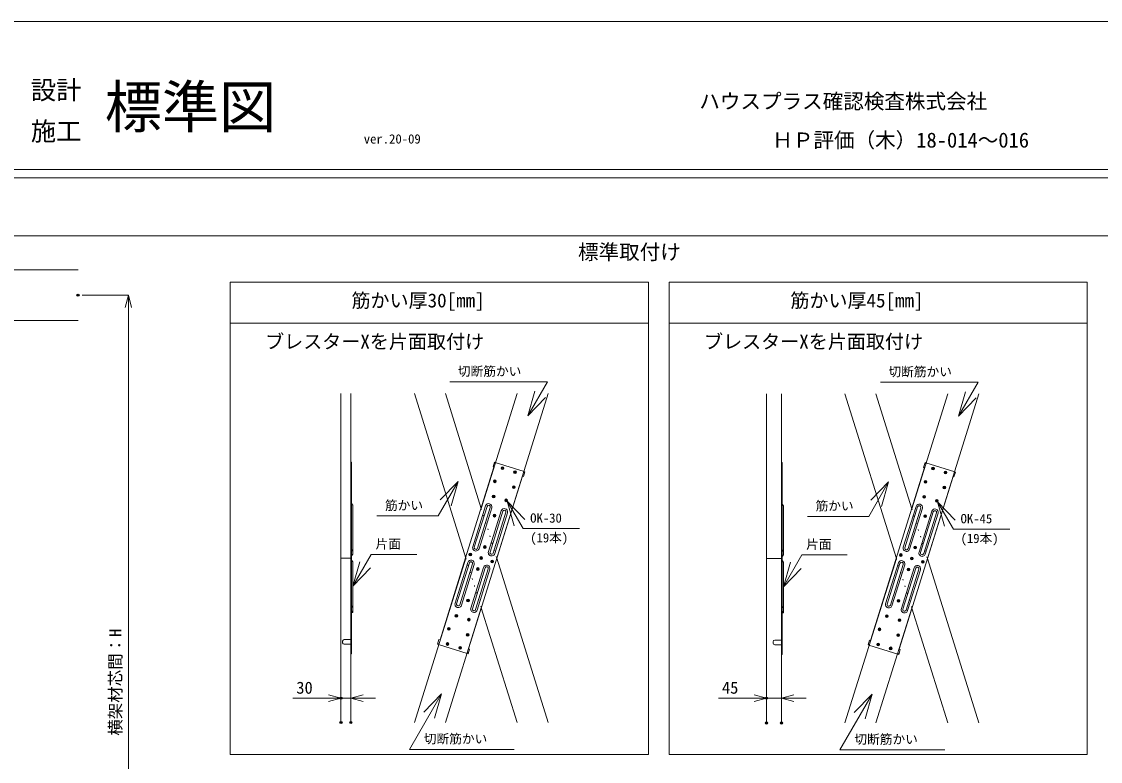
# Model space of a CAD drawing. Units: millimetres, scale not verified. Extents: x -2100 to 2100, y -1485 to 1485.
# Drawn here: x -278 to 1034, y 501 to 1400 of the extents above; entities that cross this region are included whole.
import ezdxf
from ezdxf.enums import TextEntityAlignment as Align

# ---------------------------------------------------------------- set-up
doc = ezdxf.new("R2010")
doc.units = ezdxf.units.MM
doc.header["$LTSCALE"] = 5
doc.header["$PDMODE"] = 32
doc.header["$PDSIZE"] = 2.5
doc.linetypes.add('DOTTED', pattern=[1.75, 0.25, -1.5])
doc.linetypes.add('USER1', pattern=[1, 0.5, -0.5])
for name, color, linetype, lineweight in [('0-0_0', 7, 'Continuous', 18), ('0-1_レイヤ14', 6, 'Continuous', 18), ('0-2_レイヤ15', 3, 'USER1', 18), ('0-3_レイヤ0', 2, 'Continuous', 18), ('0-6_画層1', 7, 'Continuous', 18), ('1-D_画層1 @ 1', 4, 'Continuous', 18)]:
    doc.layers.add(name, color=color, linetype=linetype, lineweight=lineweight)
doc.layers.add('0-4_Defpoints', color=7, linetype='Continuous')
doc.layers.add('1-B_レイヤ0 @ 1', color=7, linetype='Continuous')
doc.styles.add('ＭＳ ゴシック', font='')
doc.styles.get('ＭＳ ゴシック').set_extended_font_data('MS Gothic')

# ---------------------------------------------------------------- blocks, each defined once
blk = doc.blocks.new('_Open30')
at = {"layer": '0-0_0'}
blk.add_line((0, 0), (-1, 0), dxfattribs=at)
blk.add_lwpolyline([(-1, 0.2679), (0, 0), (-1, -0.2679)], dxfattribs=at)
blk = doc.blocks.new('D26')
at = {"layer": '0-3_レイヤ0', "color": 4}
for p, q in [((1572.093, 3446.392), (1628.501, 3446.392)), ((1628.321, 3431.392), (1628.321, 2520.442)), ((1572.093, 2505.442), (1628.501, 2505.442))]:
    blk.add_line(p, q, dxfattribs=at)
at = {"layer": '0-4_Defpoints'}
for p in [(1567.093, 3446.392), (1567.093, 2505.442), (1628.321, 2505.442)]:
    blk.add_point(p, dxfattribs=at)
at = {"layer": '0-3_レイヤ0', "xscale": 15, "yscale": 15}
for p, rotation in [((1628.321, 3446.392), 90), ((1628.321, 2505.442), 270)]:
    blk.add_blockref('_Open30', p, dxfattribs=dict(at, rotation=rotation))
at = {"layer": '0-3_レイヤ0', "color": 7, "style": 'ＭＳ ゴシック'}
blk.add_text('横架材芯間：H', height=14.66, rotation=90, dxfattribs=at).set_placement((1624.253, 2910.917), align=Align.BOTTOM_LEFT)
blk = doc.blocks.new('D31')
at = {"layer": '0-4_Defpoints'}
for p in [(1886.903, 2956.523), (1886.903, 2926.834), (1898.903, 2926.834)]:
    blk.add_point(p, dxfattribs=at)
at = {"layer": '0-6_画層1', "color": 4}
for p, q in [((1871.903, 2956.523), (1828.312, 2956.523)), ((1886.903, 2931.834), (1886.903, 2956.703)), ((1898.903, 2956.523), (1886.903, 2956.523)), ((1898.903, 2931.834), (1898.903, 2956.703)), ((1913.903, 2956.523), (1928.903, 2956.523))]:
    blk.add_line(p, q, dxfattribs=at)
at = {"layer": '0-6_画層1', "xscale": 15, "yscale": 15}
blk.add_blockref('_Open30', (1886.903, 2956.523), dxfattribs=at)
at = {"layer": '0-6_画層1', "xscale": 15, "yscale": 15, "rotation": 180}
blk.add_blockref('_Open30', (1898.903, 2956.523), dxfattribs=at)
at = {"layer": '0-6_画層1', "style": 'ＭＳ ゴシック'}
blk.add_text('30', height=14.66, dxfattribs=at).set_placement((1832.608, 2957.523), align=Align.BOTTOM_LEFT)
blk = doc.blocks.new('D32')
at = {"layer": '0-4_Defpoints'}
for p in [(2404.538, 2956.523), (2404.538, 2926.302), (2422.538, 2926.302)]:
    blk.add_point(p, dxfattribs=at)
at = {"layer": '0-6_画層1', "color": 4}
for p, q in [((2389.538, 2956.523), (2345.947, 2956.523)), ((2404.538, 2931.302), (2404.538, 2956.703)), ((2422.538, 2956.523), (2404.538, 2956.523)), ((2422.538, 2931.302), (2422.538, 2956.703)), ((2437.538, 2956.523), (2452.538, 2956.523))]:
    blk.add_line(p, q, dxfattribs=at)
at = {"layer": '0-6_画層1', "xscale": 15, "yscale": 15}
blk.add_blockref('_Open30', (2404.538, 2956.523), dxfattribs=at)
at = {"layer": '0-6_画層1', "xscale": 15, "yscale": 15, "rotation": 180}
blk.add_blockref('_Open30', (2422.538, 2956.523), dxfattribs=at)
at = {"layer": '0-6_画層1', "style": 'ＭＳ ゴシック'}
blk.add_text('45', height=14.66, dxfattribs=at).set_placement((2350.243, 2957.523), align=Align.BOTTOM_LEFT)

msp = doc.modelspace()

# ---------------------------------------------------------------- linework, layer by layer
at = {"layer": '0-1_レイヤ14', "color": 2}
msp.add_line((-2000, 1139.697), (2000, 1139.697), dxfattribs=at)
at = {"layer": '0-2_レイヤ15', "color": 2, "linetype": 'Continuous'}
for p, q in [((2000, 1400), (-2000, 1400)), ((2000, 1220), (-2000, 1220)), ((2000, 1210), (-2000, 1210))]:
    msp.add_line(p, q, dxfattribs=at)
at = {"layer": '0-3_レイヤ0', "color": 3}
for p, q in [((-715.993, 1098.021), (-209.393, 1098.021)), ((-715.993, 1036.821), (-209.393, 1036.821)), ((110.417, 547.862), (110.417, 947.862)), ((122.417, 547.862), (122.417, 947.862)), ((199.721, 947.862), (262.198, 747.862)), ((237.437, 947.862), (281.055, 808.23)), ((324.674, 947.862), (281.055, 808.23)), ((362.389, 947.862), (299.913, 747.862)), ((628.052, 547.331), (628.052, 947.331)), ((646.052, 547.331), (646.052, 947.331)), ((723.357, 947.331), (785.833, 747.331)), ((761.072, 947.331), (804.691, 807.699)), ((848.309, 947.331), (804.691, 807.699)), ((886.025, 947.331), (823.548, 747.331)), ((122.417, 747.862), (110.417, 747.862)), ((262.198, 747.862), (199.721, 547.862)), ((299.913, 747.862), (362.389, 547.862)), ((646.052, 747.331), (628.052, 747.331)), ((785.833, 747.331), (723.357, 547.331)), ((823.548, 747.331), (886.025, 547.331)), ((281.055, 687.495), (237.437, 547.862)), ((281.055, 687.495), (324.674, 547.862)), ((804.691, 686.963), (761.072, 547.331)), ((804.691, 686.963), (848.309, 547.331))]:
    msp.add_line(p, q, dxfattribs=at)
at = {"layer": '0-3_レイヤ0', "color": 4}
for p, q in [((-24.156, 1083.19), (484.265, 1083.19)), ((-24.156, 1083.19), (-24.156, 508.983)), ((484.265, 1083.19), (484.265, 508.983)), ((509.632, 1083.19), (1018.054, 1083.19)), ((509.632, 1083.19), (509.632, 508.983)), ((1018.054, 1083.19), (1018.054, 508.983)), ((-24.156, 1033.19), (484.265, 1033.19)), ((509.632, 1033.19), (1018.054, 1033.19)), ((-24.156, 508.983), (484.265, 508.983)), ((509.632, 508.983), (1018.054, 508.983))]:
    msp.add_line(p, q, dxfattribs=at)
at = {"layer": '0-3_レイヤ0', "color": 7}
for p, q in [((123.337, 864.347), (122.417, 864.347)), ((263.683, 753.289), (296.482, 858.286)), ((298.08, 864.072), (333.206, 853.1)), ((646.972, 863.815), (646.052, 863.815)), ((787.318, 752.757), (820.117, 857.754)), ((821.715, 863.54), (856.841, 852.568)), ((298.428, 742.436), (331.226, 847.432)), ((822.063, 741.904), (854.862, 846.9)), ((123.337, 814.024), (124.937, 812.024)), ((646.972, 813.492), (648.572, 811.492)), ((124.937, 752.426), (124.937, 812.024)), ((270.674, 761.582), (286.179, 811.217)), ((272.583, 760.986), (288.088, 810.62)), ((276.401, 759.793), (291.906, 809.428)), ((278.31, 759.197), (293.815, 808.831)), ((289.764, 755.619), (305.269, 805.253)), ((291.673, 755.022), (307.178, 804.657)), ((295.491, 753.83), (310.996, 803.464)), ((297.4, 753.233), (312.905, 802.868)), ((648.572, 751.894), (648.572, 811.492)), ((794.309, 761.05), (809.814, 810.685)), ((796.218, 760.454), (811.723, 810.088)), ((800.036, 759.261), (815.541, 808.896)), ((801.945, 758.665), (817.45, 808.299)), ((813.399, 755.087), (828.904, 804.721)), ((815.308, 754.49), (830.813, 804.125)), ((819.126, 753.298), (834.631, 802.932)), ((821.035, 752.701), (836.54, 802.336)), ((124.937, 758.389), (123.337, 756.389)), ((124.937, 752.426), (123.337, 750.426)), ((263.683, 753.289), (230.884, 648.293)), ((648.572, 757.858), (646.972, 755.858)), ((648.572, 751.894), (646.972, 749.894)), ((787.318, 752.757), (754.52, 647.761)), ((123.337, 745.299), (124.937, 743.299)), ((264.71, 742.492), (249.206, 692.857)), ((266.62, 741.895), (251.115, 692.261)), ((270.438, 740.703), (254.933, 691.068)), ((272.347, 740.106), (256.842, 690.472)), ((298.428, 742.436), (265.629, 637.439)), ((283.801, 736.528), (268.296, 686.894)), ((285.71, 735.932), (270.205, 686.297)), ((646.972, 744.767), (648.572, 742.767)), ((788.346, 741.96), (772.841, 692.325)), ((790.255, 741.364), (774.75, 691.729)), ((794.073, 740.171), (778.568, 690.536)), ((795.982, 739.575), (780.477, 689.94)), ((822.063, 741.904), (789.264, 636.908)), ((807.436, 735.997), (791.931, 686.362)), ((809.345, 735.4), (793.84, 685.766)), ((289.528, 734.739), (274.023, 685.105)), ((291.437, 734.143), (275.932, 684.508)), ((813.163, 734.207), (797.658, 684.573)), ((815.072, 733.611), (799.567, 683.977)), ((123.337, 687.664), (124.937, 689.664)), ((123.337, 681.701), (124.937, 683.701)), ((646.972, 687.133), (648.572, 689.133)), ((646.972, 681.169), (648.572, 683.169)), ((112.417, 644.959), (112.417, 646.686)), ((122.417, 648.686), (114.417, 648.686)), ((123.337, 642.959), (114.417, 642.959)), ((636.052, 644.428), (636.052, 646.155)), ((646.052, 648.155), (638.052, 648.155)), ((123.337, 631.319), (122.417, 631.319)), ((228.904, 642.625), (264.031, 631.653)), ((646.972, 642.428), (638.052, 642.428)), ((646.972, 630.787), (646.052, 630.787)), ((752.54, 642.094), (787.666, 631.121))]:
    msp.add_line(p, q, dxfattribs=at)
at = {"layer": '0-3_レイヤ0', "color": 7, "linetype": 'DOTTED'}
for p, q in [((298.08, 864.072), (296.291, 858.345)), ((333.206, 853.1), (331.417, 847.372)), ((821.715, 863.54), (819.926, 857.813)), ((856.841, 852.568), (855.052, 846.841)), ((228.904, 642.625), (230.693, 648.352)), ((752.54, 642.094), (754.329, 647.821)), ((264.031, 631.653), (265.82, 637.38)), ((787.666, 631.121), (789.455, 636.848))]:
    msp.add_line(p, q, dxfattribs=at)
at = {"layer": '0-3_レイヤ0', "color": 3, "linetype": 'DOTTED'}
for p, q in [((281.055, 808.23), (299.913, 747.862)), ((804.691, 807.699), (823.548, 747.331)), ((262.198, 747.862), (281.055, 687.495)), ((785.833, 747.331), (804.691, 686.963))]:
    msp.add_line(p, q, dxfattribs=at)
at = {"layer": '0-3_レイヤ0', "color": 4}
for points in [[(337.707, 920.868), (361.536, 962.142), (242.946, 962.142)], [(861.342, 920.337), (885.171, 961.61), (766.581, 961.61)], [(359.202, 943.099), (337.707, 920.868), (346.212, 950.599)], [(882.837, 942.567), (861.342, 920.337), (869.847, 950.067)], [(252.746, 840.939), (228.55, 799.031), (154.172, 799.031)], [(231.25, 818.709), (252.746, 840.939), (244.241, 811.209)], [(776.381, 840.408), (752.185, 798.499), (677.807, 798.499)], [(754.886, 818.177), (776.381, 840.408), (767.876, 810.677)], [(321.117, 787.178), (312.612, 816.908), (334.107, 794.678)], [(312.612, 816.908), (331.828, 783.626), (400.538, 783.626)], [(844.517, 786.426), (836.012, 816.156), (857.507, 793.926)], [(836.012, 816.156), (855.227, 782.874), (923.938, 782.874)], [(124.937, 713.574), (147.226, 752.181), (202.507, 752.181)], [(648.572, 713.043), (670.861, 751.649), (726.142, 751.649)], [(146.432, 735.805), (124.937, 713.574), (133.442, 743.305)], [(670.067, 735.273), (648.572, 713.043), (657.077, 742.773)], [(232.595, 582.743), (193.643, 515.278), (321.164, 515.278)], [(211.099, 560.513), (232.595, 582.743), (224.09, 553.013)], [(756.23, 582.211), (717.279, 514.746), (844.8, 514.746)], [(734.735, 559.981), (756.23, 582.211), (747.725, 552.481)]]:
    msp.add_lwpolyline(points, dxfattribs=at)
at = {"layer": '0-3_レイヤ0', "color": 7}
for points in [[(122.417, 631.319), (123.337, 631.319), (123.337, 864.347)], [(298.08, 864.072), (297.202, 864.347), (295.413, 858.619), (296.482, 858.286)], [(333.206, 853.1), (334.084, 852.825), (332.295, 847.098), (331.226, 847.432)], [(646.052, 630.787), (646.972, 630.787), (646.972, 863.815)], [(821.715, 863.54), (820.837, 863.815), (819.048, 858.088), (820.117, 857.754)], [(856.841, 852.568), (857.72, 852.293), (855.931, 846.566), (854.862, 846.9)], [(123.337, 681.701), (124.937, 681.701), (124.937, 743.299)], [(646.972, 681.169), (648.572, 681.169), (648.572, 742.767)], [(228.904, 642.625), (227.835, 642.959), (229.624, 648.686), (230.884, 648.293)], [(752.54, 642.094), (751.471, 642.428), (753.26, 648.155), (754.52, 647.761)], [(264.031, 631.653), (265.1, 631.319), (266.889, 637.046), (265.629, 637.439)], [(787.666, 631.121), (788.735, 630.787), (790.524, 636.514), (789.264, 636.908)]]:
    msp.add_lwpolyline(points, dxfattribs=at)
at = {"layer": '0-3_レイヤ0'}
for points in [[(306.154, 857.813), (306.154, 856.493), (307.474, 856.493), (307.474, 857.813)], [(321.427, 853.042), (321.427, 851.722), (322.747, 851.722), (322.747, 853.042)], [(829.79, 857.281), (829.79, 855.961), (831.11, 855.961), (831.11, 857.281)], [(296.969, 841.825), (296.969, 840.505), (298.289, 840.505), (298.289, 841.825)], [(820.605, 841.293), (820.605, 839.973), (821.925, 839.973), (821.925, 841.293)], [(845.062, 852.511), (845.062, 851.191), (846.382, 851.191), (846.382, 852.511)], [(319.878, 834.669), (319.878, 833.349), (321.198, 833.349), (321.198, 834.669)], [(843.513, 834.137), (843.513, 832.817), (844.833, 832.817), (844.833, 834.137)], [(295.42, 823.451), (295.42, 822.131), (296.74, 822.131), (296.74, 823.451)], [(310.693, 818.68), (310.693, 817.36), (312.013, 817.36), (312.013, 818.68)], [(819.055, 822.919), (819.055, 821.599), (820.375, 821.599), (820.375, 822.919)], [(834.328, 818.148), (834.328, 816.828), (835.648, 816.828), (835.648, 818.148)], [(296.497, 800.066), (296.497, 798.746), (297.817, 798.746), (297.817, 800.066)], [(820.132, 799.534), (820.132, 798.214), (821.452, 798.214), (821.452, 799.534)], [(284.57, 761.886), (284.57, 760.566), (285.89, 760.566), (285.89, 761.886)], [(808.205, 761.354), (808.205, 760.034), (809.525, 760.034), (809.525, 761.354)], [(267.032, 752.697), (267.032, 751.377), (268.352, 751.377), (268.352, 752.697)], [(280.395, 748.522), (280.395, 747.202), (281.715, 747.202), (281.715, 748.522)], [(790.667, 752.165), (790.667, 750.845), (791.987, 750.845), (791.987, 752.165)], [(804.031, 747.991), (804.031, 746.671), (805.351, 746.671), (805.351, 747.991)], [(276.221, 735.159), (276.221, 733.839), (277.541, 733.839), (277.541, 735.159)], [(293.759, 744.348), (293.759, 743.028), (295.079, 743.028), (295.079, 744.348)], [(817.394, 743.816), (817.394, 742.496), (818.714, 742.496), (818.714, 743.816)], [(799.856, 734.627), (799.856, 733.307), (801.176, 733.307), (801.176, 734.627)], [(264.294, 696.979), (264.294, 695.659), (265.614, 695.659), (265.614, 696.979)], [(787.929, 696.447), (787.929, 695.127), (789.249, 695.127), (789.249, 696.447)], [(250.098, 678.365), (250.098, 677.045), (251.418, 677.045), (251.418, 678.365)], [(265.37, 673.594), (265.37, 672.274), (266.69, 672.274), (266.69, 673.594)], [(773.733, 677.833), (773.733, 676.513), (775.053, 676.513), (775.053, 677.833)], [(789.006, 673.062), (789.006, 671.742), (790.326, 671.742), (790.326, 673.062)], [(240.913, 662.376), (240.913, 661.056), (242.233, 661.056), (242.233, 662.376)], [(764.548, 661.845), (764.548, 660.525), (765.868, 660.525), (765.868, 661.845)], [(239.364, 644.002), (239.364, 642.682), (240.684, 642.682), (240.684, 644.002)], [(263.821, 655.22), (263.821, 653.9), (265.141, 653.9), (265.141, 655.22)], [(762.999, 643.471), (762.999, 642.151), (764.319, 642.151), (764.319, 643.471)], [(787.457, 654.688), (787.457, 653.368), (788.777, 653.368), (788.777, 654.688)], [(254.636, 639.232), (254.636, 637.912), (255.956, 637.912), (255.956, 639.232)], [(778.271, 638.7), (778.271, 637.38), (779.591, 637.38), (779.591, 638.7)]]:
    msp.add_lwpolyline(points, close=True, dxfattribs=at)
for centre in [(306.814, 857.153), (322.087, 852.382), (830.45, 856.621), (845.722, 851.851), (297.629, 841.165), (821.265, 840.633), (320.538, 834.009), (844.173, 833.477), (296.08, 822.791), (311.353, 818.02), (819.715, 822.259), (834.988, 817.488), (297.157, 799.406), (820.792, 798.874), (285.23, 761.226), (808.865, 760.694), (267.692, 752.037), (281.055, 747.862), (791.327, 751.505), (804.691, 747.331), (276.881, 734.499), (294.419, 743.688), (800.516, 733.967), (818.054, 743.156), (264.954, 696.319), (788.589, 695.787), (250.758, 677.705), (266.03, 672.934), (774.393, 677.173), (789.666, 672.402), (241.573, 661.716), (264.481, 654.56), (765.208, 661.185), (240.024, 643.342), (763.659, 642.811), (788.117, 654.028), (255.296, 638.572), (778.931, 638.04)]:
    msp.add_circle(centre, 1.68, dxfattribs=at)
at = {"layer": '0-3_レイヤ0', "color": 7}
for centre in [(306.814, 857.153), (322.087, 852.382), (830.45, 856.621), (845.722, 851.851), (297.629, 841.165), (821.265, 840.633), (320.538, 834.009), (844.173, 833.477), (296.08, 822.791), (311.353, 818.02), (819.715, 822.259), (834.988, 817.488), (297.157, 799.406), (820.792, 798.874), (285.23, 761.226), (808.865, 760.694), (267.692, 752.037), (281.055, 747.862), (791.327, 751.505), (804.691, 747.331), (276.881, 734.499), (294.419, 743.688), (800.516, 733.967), (818.054, 743.156), (264.954, 696.319), (788.589, 695.787), (250.758, 677.705), (266.03, 672.934), (774.393, 677.173), (789.666, 672.402), (241.573, 661.716), (765.208, 661.185), (240.024, 643.342), (264.481, 654.56), (763.659, 642.811), (788.117, 654.028), (255.296, 638.572), (778.931, 638.04)]:
    msp.add_circle(centre, 1.2, dxfattribs=at)
for centre, radius, start, end in [((289.997, 810.024), 4, 342.65219, 162.65219), ((813.632, 809.492), 4, 342.65219, 162.65219), ((289.997, 810.024), 2, 342.65219, 162.65219), ((309.087, 804.061), 4, 342.65219, 162.65219), ((309.087, 804.061), 2, 342.65219, 162.65219), ((813.632, 809.492), 2, 342.65219, 162.65219), ((832.722, 803.529), 4, 342.65219, 162.65219), ((832.722, 803.529), 2, 342.65219, 162.65219), ((274.492, 760.389), 4, 162.65219, 342.65219), ((798.127, 759.858), 4, 162.65219, 342.65219), ((274.492, 760.389), 2, 162.65219, 342.65219), ((293.582, 754.426), 4, 162.65219, 342.65219), ((293.582, 754.426), 2, 162.65219, 342.65219), ((798.127, 759.858), 2, 162.65219, 342.65219), ((817.217, 753.894), 4, 162.65219, 342.65219), ((817.217, 753.894), 2, 162.65219, 342.65219), ((268.529, 741.299), 4, 342.65219, 162.65219), ((268.529, 741.299), 2, 342.65219, 162.65219), ((287.619, 735.336), 4, 342.65219, 162.65219), ((287.619, 735.336), 2, 342.65219, 162.65219), ((792.164, 740.767), 4, 342.65219, 162.65219), ((792.164, 740.767), 2, 342.65219, 162.65219), ((811.254, 734.804), 4, 342.65219, 162.65219), ((811.254, 734.804), 2, 342.65219, 162.65219), ((253.024, 691.664), 4, 162.65219, 342.65219), ((253.024, 691.664), 2, 162.65219, 342.65219), ((272.114, 685.701), 4, 162.65219, 342.65219), ((272.114, 685.701), 2, 162.65219, 342.65219), ((776.659, 691.133), 4, 162.65219, 342.65219), ((776.659, 691.133), 2, 162.65219, 342.65219), ((795.749, 685.169), 4, 162.65219, 342.65219), ((795.749, 685.169), 2, 162.65219, 342.65219), ((114.417, 646.686), 2, 90, 180), ((114.417, 644.959), 2, 180, 270), ((638.052, 646.155), 2, 90, 180), ((638.052, 644.428), 2, 180, 270)]:
    msp.add_arc(centre, radius, start, end, dxfattribs=at)

# ---------------------------------------------------------------- block references
at = {"layer": '1-B_レイヤ0 @ 1'}
msp.add_blockref('D26', (-1776.486, -2378.972), dxfattribs=at)
at = {"layer": '1-D_画層1 @ 1'}
for name in ['D31', 'D32']:
    msp.add_blockref(name, (-1776.486, -2378.972), dxfattribs=at)

# ---------------------------------------------------------------- texts
at = {"layer": '0-0_0', "style": 'ＭＳ ゴシック'}
for s, p in [('ハウスプラス確認検査株式会社', (546.253, 1288.501)), ('ＨＰ評価（木）18-014～016', (635.002, 1241.304)), ('標準取付け', (398.692, 1105.254))]:
    msp.add_text(s, height=18.33, dxfattribs=at).set_placement(p, align=Align.BOTTOM_LEFT)
at = {"layer": '0-1_レイヤ14', "color": 7, "style": 'ＭＳ ゴシック'}
for s, height, p in [('設計', 22.65, (-266.878, 1298.606)), ('標準図', 50.95, (-176.878, 1255.636)), ('施工', 22.65, (-266.878, 1248.606)), ('ver.20-09', 11.32, (138.126, 1248.321))]:
    msp.add_text(s, height=height, dxfattribs=at).set_placement(p, align=Align.BOTTOM_LEFT)
at = {"layer": '0-3_レイヤ0', "color": 7, "style": 'ＭＳ ゴシック'}
for s, height, p in [('筋かい厚30[mm]', 16.98, (123.154, 1047.408)), ('筋かい厚45[mm]', 16.98, (656.942, 1047.408)), ('ブレスターXを片面取付け', 16.98, (18.154, 997.408)), ('ブレスターXを片面取付け', 16.98, (551.942, 997.408)), ('切断筋かい', 11.32, (252.599, 965.954)), ('切断筋かい', 11.32, (776.234, 965.422)), ('筋かい', 11.32, (163.964, 802.843)), ('筋かい', 11.32, (687.599, 802.311)), ('OK-30', 11.32, (340.538, 787.438)), ('OK-45', 11.32, (863.938, 786.686)), ('(19本)', 11.32, (340.538, 763.438)), ('(19本)', 11.32, (863.938, 762.686)), ('片面', 11.32, (152.507, 755.993)), ('片面', 11.32, (676.142, 755.461)), ('切断筋かい', 11.32, (211.164, 519.09)), ('切断筋かい', 11.32, (734.8, 518.558))]:
    msp.add_text(s, height=height, dxfattribs=at).set_placement(p, align=Align.BOTTOM_LEFT)

doc.saveas('drawing.dxf')
